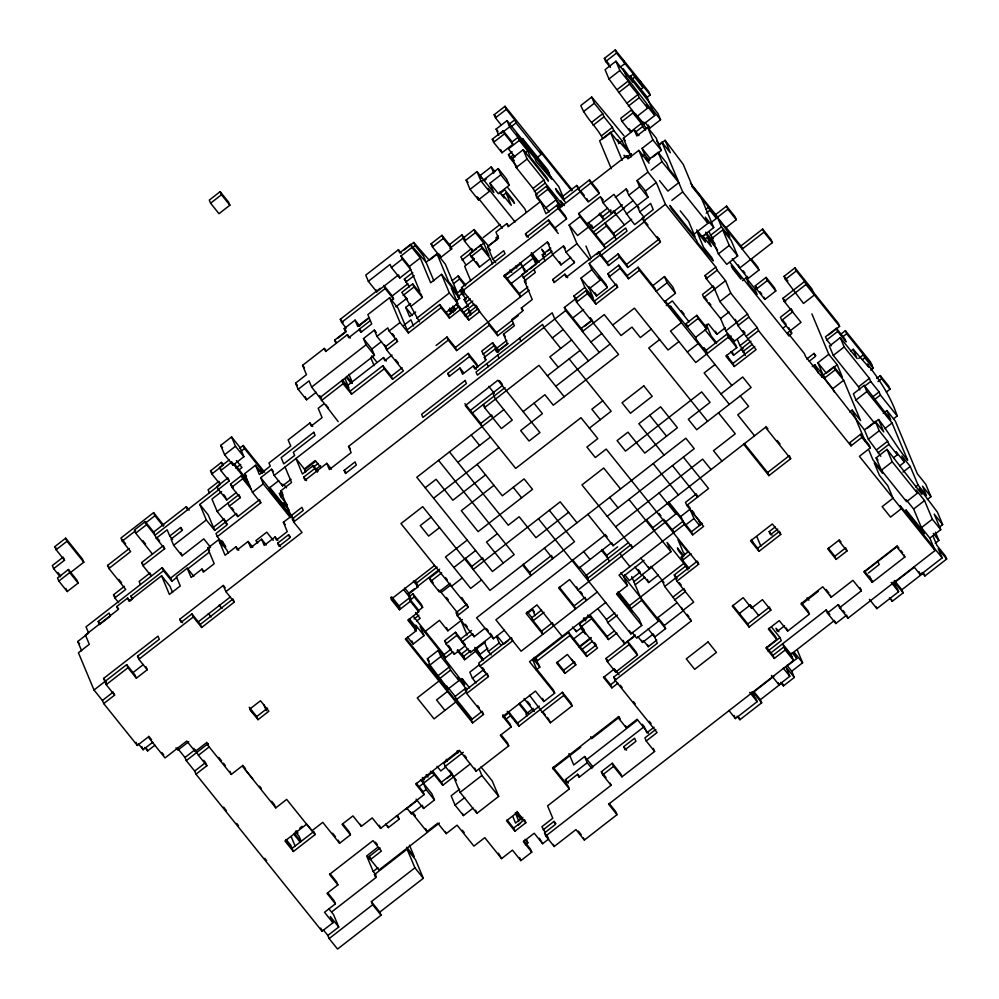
<?xml version="1.0" encoding="UTF-8"?>
<svg xmlns="http://www.w3.org/2000/svg" width="999" height="999" viewBox="0 0 999 999"><rect width="100%" height="100%" fill="white"/><g stroke="black" fill="none" stroke-linecap="round" stroke-linejoin="round"><path stroke-width="1.5" d="M220.167 191.658L209.291 200.112L210.589 203.209L218.993 213.686L229.87 205.22L228.571 202.123L220.167 191.658L221.466 194.755L229.87 205.22M210.589 203.209L221.466 194.755M501.048 124.813L495.454 117.832L494.155 114.735L505.032 106.281L572.265 190.022M495.454 117.832L506.331 109.378L505.032 106.281M498.726 135.302L496.128 129.096L507.017 120.642L549.038 172.977M508.691 124.55L514.735 119.843L506.331 109.378M492.307 139.198L503.184 130.744L511.588 141.209L512.887 144.306L502.01 152.772L493.606 142.295L492.307 139.198L494.18 141.521M501.148 133.429L509.615 126.848L507.017 120.642M511.201 126.711L516.033 122.952L514.735 119.843M493.606 142.295L504.483 133.841L503.184 130.744M610.352 67.32L605.681 61.513L604.383 58.404L615.259 49.95L648.888 91.821L650.187 94.93L646.553 97.752M605.681 61.513L616.558 53.059L615.259 49.95M511.975 142.008L518.019 137.313M654.757 115.497L646.965 96.878L630.157 75.936L632.754 82.143L615.946 61.214L605.069 69.668L608.965 78.971L636.775 116.583L647.652 108.129L646.353 105.032L654.757 115.497L643.88 123.951L637.337 115.809M515.122 222.04L488.036 188.299L489.335 191.408L478.459 199.862L470.054 189.398L466.158 180.082L477.035 171.628L493.843 192.57L489.947 183.254L500.836 174.8L498.239 168.594L482.517 180.807M565.234 202.073L556.83 191.608L555.531 188.499L563.936 198.963L558.741 186.551L516.72 134.216L519.318 140.422L508.429 148.876L514.972 157.018M494.917 171.591L491.183 166.945L480.294 175.399L481.593 178.509M620.129 67.283L624.962 63.524L623.663 60.415M517.257 167.008L509.777 157.692L508.479 154.595L512.112 151.773M608.965 78.971L619.842 70.517L615.946 61.214M509.777 157.692L513.411 154.882M470.054 189.398L480.931 180.944L477.035 171.628M537.137 195.03L533.029 188.436L516.221 167.495L512.325 158.192L523.214 149.725L548.426 181.131L547.127 178.034L530.319 157.093L527.722 150.886L519.318 140.422M484.103 180.669L486.525 178.784M624.025 135.814L591.708 97.04L580.831 105.507C585.701 118.082 596.878 126.91 602.834 138.849M398.389 249.75L365.746 275.112L368.344 281.318L376.748 291.795L398.514 274.875L399.812 277.984L410.689 269.53L402.285 259.053L400.986 255.956L411.863 247.502L410.564 244.393L399.687 252.847L398.389 249.75L401.186 253.234M525.299 152.76L527.722 150.886M404.108 249.962L413.786 242.445L429.295 260.277L437.762 253.696M583.428 111.713L594.305 103.259L591.708 97.04M629.745 76.811L633.366 73.988L634.665 77.098L643.069 87.562L640.659 89.448M368.344 281.318L390.109 264.41L391.408 267.507L399.812 277.984M412.662 247.427L415.084 245.554L413.786 242.445M516.221 167.495L527.11 159.041L523.214 149.725M617.37 89.448L628.246 80.994L619.842 70.517M632.255 78.971L634.665 77.098M391.408 267.507L402.285 259.053M618.668 92.545L629.545 84.091L628.246 80.994M536.413 158.117L541.246 154.358L539.947 151.249L571.703 190.797M431.106 243.793L441.983 235.327L450.387 245.804L451.685 248.901L440.809 257.367L432.405 246.89L431.106 243.793L432.967 246.116M498.239 168.594L506.643 179.058L509.24 185.265L498.351 193.719L489.947 183.254M499.937 193.581L504.782 189.822L513.186 200.3L514.485 203.396L506.081 192.932L502.447 195.754M591.833 122.178L602.709 113.724L594.305 103.259M432.405 246.89L443.281 238.436L441.983 235.327M346.278 328.209L341.608 322.39L340.309 319.28L380.207 288.274M419.78 291.246L409.39 266.421L420.279 257.967L411.863 247.502M593.131 125.287L604.008 116.821L602.709 113.724M341.608 322.39L385.139 288.561L383.841 285.464L392.245 295.929L393.544 299.038L391.121 300.911M60.177 576.798L53.646 568.656L64.523 560.202L56.119 549.737L54.82 546.628L65.697 538.174L82.505 559.115L83.804 562.212L70.504 572.552M627.072 103.022L637.949 94.555L629.545 84.091M56.119 549.737L66.995 541.283L65.697 538.174M409.353 286.9L404.32 279.133L412.787 272.565M436.963 253.771L448.651 281.706L457.055 292.17L445.367 264.236L436.963 253.771L426.086 262.225L410.564 244.393M448.638 245.242L461.938 234.915L464.735 238.399M628.371 106.119L639.248 97.665L637.949 94.555M335.926 343.256L334.628 340.159L345.504 331.705L344.205 328.596L355.082 320.142L359.752 325.961M405.619 282.242L414.086 275.662M449.937 248.351L474.113 229.558L488.698 246.229M316.246 392.27L306.581 399.787L298.177 389.323L295.579 383.117L306.456 374.662L302.56 365.347L324.325 348.439L326.186 350.761M407.105 329.895L439.747 304.52L441.046 307.63L408.404 332.992L398.014 308.167L389.61 297.69L367.844 314.61L371.74 323.913L360.864 332.38L359.565 329.27L348.688 337.724L347.39 334.628L325.624 351.536L324.325 348.439M337.837 338.211L346.303 331.631M392.245 295.929L407.954 283.716M465.796 264.698L460.764 256.943L471.64 248.476L472.939 251.586L464.535 241.121L475.412 232.667L474.113 229.558M533.029 188.436L543.918 179.982L527.11 159.041M601.535 135.752L612.412 127.298L604.008 116.821M368.569 317.894L357.679 326.348L355.082 320.142M411.488 305.919L422.377 297.465L421.079 294.355L412.674 283.891L401.785 292.345C408.703 301.573 413.748 311.9 419.493 321.815M358.479 326.286L369.355 317.819M622.052 121.453L632.929 112.999L631.63 109.89L620.754 118.344L622.052 121.453L630.456 131.918L641.333 123.464L632.929 112.999M63.224 557.105L52.348 565.559L53.646 568.656M534.328 191.533L545.217 183.079L543.918 179.982M631.256 155.22L617.607 139.71L618.905 142.807L610.501 132.343L599.612 140.797L611.301 168.731M604.033 137.912L613.711 130.394L612.412 127.298M369.867 320.991L358.978 329.458L360.851 331.78M403.084 295.442L413.973 286.988L412.674 283.891M559.677 208.029L554.92 196.653L546.515 186.189L535.626 194.643L536.925 197.74L543.468 205.881M483.191 237.587L500.112 224.438M395.891 306.805L406.768 298.351M536.925 197.74L547.814 189.286L546.515 186.189M220.704 445.404L231.581 436.95L239.985 447.427L243.881 456.73L233.004 465.184L224.6 454.72L220.704 445.404L222.577 447.739M456.019 301.198L459.652 298.376L458.354 295.279L441.546 274.338L430.656 282.792L420.279 257.967M508.691 225.924L506.83 223.601L495.954 232.055L498.538 238.262L487.662 246.728L492.857 259.141L495.654 262.625M480.606 245.08L469.73 253.534L471.029 256.643L479.433 267.108L490.309 258.654L481.905 248.177L480.606 245.08L489.011 255.544L483.816 243.132L475.412 232.667M462.062 260.04L476.56 248.763M478.983 246.89L483.816 243.132M298.177 389.323L309.053 380.869L311.651 387.075L338.162 421.578M320.055 397.54L374.463 355.257L366.059 344.792L363.461 338.586L374.338 330.132L376.211 332.455M549.175 211.8L540.771 201.336L508.129 226.711L506.83 223.601M68.419 569.517L57.53 577.971L58.829 581.081L67.245 591.545L78.122 583.091L76.823 579.982L68.419 569.517L69.718 572.614L78.122 583.091M415.671 311.988L409.627 316.683L405.731 307.38L410.577 303.621M471.029 256.643L481.905 248.177M631.156 156.868L623.364 138.249L634.24 129.795L638.91 135.614M498.414 235.901L496.003 237.774L496.865 239.847M618.493 143.681L622.115 140.871L613.711 130.394M488.286 245.966L496.753 239.385M635.376 132.205L642.632 126.573L641.333 123.464M58.829 581.081L69.718 572.614M474.325 258.729L464.647 266.246L470.716 280.731M224.6 454.72L235.477 446.266L231.581 436.95M311.651 387.075L366.059 344.792M387.212 349.126L376.935 336.338L387.824 327.884L389.123 330.981L397.527 341.446L386.638 349.912L403.446 370.841L392.57 379.295L384.165 368.831L382.867 365.734L350.224 391.096L351.523 394.205L384.165 368.831M652.859 157.005L661.326 150.424L656.131 138.012L647.727 127.547L636.838 136.001L634.24 129.795M163.873 525.437L153.609 512.637L120.966 538.011L122.265 541.108L130.669 551.573L108.903 568.493L125.712 589.422L114.835 597.889L118.569 602.534M452.235 280.557L458.279 275.861L465.759 285.165M545.329 208.217L556.218 199.763M645.017 122.402L649.687 128.209L660.564 119.755L657.966 113.549L623.051 68.569L626.947 77.885L653.458 112.388M389.123 330.981L400 322.527L389.61 297.69M562.225 196.741L576.723 185.464L579.532 188.948M140.434 584.565L139.136 581.455L150.025 573.001L151.324 576.111L142.919 565.634L164.673 548.726L156.269 538.261L153.671 532.055L145.267 521.578L134.39 530.032L135.689 533.141L152.497 554.083M145.267 521.578L146.566 524.687L154.97 535.152L220.267 484.415L211.85 473.951L210.552 470.841L221.441 462.387L223.301 464.71M239.573 448.289L243.207 445.479L264.685 472.227M122.265 541.108L135.564 530.769M145.23 523.251L154.907 515.746L153.609 512.637M453.534 283.666L459.577 278.971L458.279 275.861M563.523 199.837L578.021 188.561L576.723 185.464M236.426 492.42L226.748 499.937L218.344 489.473L229.233 481.006L220.829 470.541L219.53 467.445L229.196 459.927M374.463 355.257L371.865 349.051L381.531 341.533M555.669 227.322L566.545 218.868L565.247 215.759L556.843 205.294L545.966 213.749L540.771 201.336M589.485 179.932L578.608 188.386L579.907 191.483L588.311 201.96L599.188 193.494L597.889 190.397L589.485 179.932L590.784 183.029L599.188 193.494M135.689 533.141L146.566 524.687M211.85 473.951L222.74 465.497L221.441 462.387M240.871 451.398L244.505 448.576L243.207 445.479M403.671 325.424L410.926 319.792L413.524 325.999M559.602 205.894L562.025 204.021L560.726 200.911L564.46 205.569M220.829 470.541L231.706 462.087L248.514 483.029M416.683 318.331L449.338 292.957L441.546 274.338M492.857 259.141L503.733 250.687L505.032 253.783L461.513 287.612L462.812 290.709L496.428 332.592L497.727 335.689L513.449 323.476M556.967 230.432L548.563 219.955L526.798 236.875L525.499 233.766L558.141 208.404L556.843 205.294M579.907 191.483L590.784 183.029M558.941 208.329L580.706 191.421M591.583 182.967L626.648 155.719L628.508 158.042M626.61 157.392L631.443 153.634M385.339 346.803L396.228 338.349M649.1 163.162L638.823 150.362L627.946 158.816L626.648 155.719M649.3 160.439L644.63 154.62L642.032 148.414L652.921 139.96L647.727 127.547M466.233 299.151L461.563 293.331L460.264 290.222L462.687 288.349M456.218 293.918L462.262 289.223M108.903 568.493L107.605 565.384L129.37 548.476M321.353 400.649L343.119 383.728L341.82 380.631L350.224 391.096M462.812 290.709L549.862 223.064L548.563 219.955M153.671 532.055L186.313 506.68L189.123 510.164M235.889 468.156L240.722 464.398M461.563 293.331L463.986 291.446M457.517 297.015L462.35 293.256M238.399 470.317L242.02 467.507L236.426 460.527M324.238 403.608L318.194 408.316L322.09 417.619L311.201 426.073L309.902 422.977L288.149 439.885L290.746 446.091L268.981 463.012L270.279 466.108L259.403 474.562L255.507 465.259L244.618 473.713L252.41 492.332L260.814 502.797L217.295 536.625L225.699 547.09L224.825 545.029M347.215 385.764L383.479 357.567L386.276 361.064M642.207 156.506L644.63 154.62M658.304 145.092L661.937 142.27L670.341 152.747L665.147 140.322L659.103 145.03M446.853 311.888L457.742 303.434L451.248 287.912L459.652 298.376M156.269 538.261L167.158 529.807L169.755 536.013L172.552 539.497M260.814 502.797L259.515 499.7L237.75 516.608L236.451 513.511L214.698 530.419L206.293 519.955L199.8 504.433L219.143 489.398M392.033 355.045L384.777 360.676L383.479 357.567M468.256 306.131L464.16 299.538L467.782 296.715M237.75 516.608L229.345 506.143L240.235 497.689L231.83 487.212L230.532 484.115L241.408 475.661L249.812 486.126M459.041 306.531L460.339 309.64L449.45 318.094L448.151 314.985L459.041 306.531L467.445 317.008L468.743 320.105L479.62 311.651L478.758 309.578M578.733 213.511L603.945 244.917L605.244 248.027L580.032 216.621L578.733 213.511L600.486 196.603L603.084 202.809L611.488 213.274L622.377 204.82M221.653 491.558L211.975 499.075L217.17 511.5L227.447 524.288M448.951 314.922L451.361 313.049L450.062 309.94M677.509 179.52L669.105 169.056L666.508 162.849L658.104 152.372L647.227 160.827L645.928 157.73L648.726 161.214M465.459 302.635L470.292 298.888M231.83 487.212L242.707 478.758L241.408 475.661M549.25 244.318L547.39 241.983L503.858 275.811L520.666 296.753L519.368 293.644L504.433 275.037M590.009 259.977L576.935 243.694L569.143 225.075L580.032 216.621M169.755 536.013L180.632 527.547L182.505 529.882M460.714 310.439L472.802 301.049M504.233 276.623L521.166 263.461M465.921 307.492L468.344 305.607M603.084 202.809L613.973 194.355C620.879 204.433 626.81 215.097 634.677 224.6L644.343 217.083M142.919 565.634L141.621 562.537L163.374 545.616M258.891 471.391L261.313 469.518L262.612 472.614M463.224 312.612L474.1 304.146M506.743 278.783L533.341 258.117L535.939 264.323L529.895 269.018M615.272 197.465L626.148 188.998L628.021 191.333M626.273 214.136L648.026 197.228L639.622 186.751L637.025 180.544L647.914 172.09L638.823 150.362M544.905 260.914L542.307 254.708L550.774 248.127M651.123 170.142L662 161.688L658.104 152.372M464.523 315.709L476.61 306.318M547.939 250.874L550.362 249.001M210.352 547.015L203.808 538.873L182.055 555.794L173.639 545.317L206.293 519.955M217.17 511.5L238.936 494.58L240.235 497.689M290.372 517.607L263.286 483.878L260.689 477.672L271.578 469.218L273.439 471.54M392.57 379.295L391.271 376.198L402.147 367.744M467.445 317.008L478.321 308.541M552.072 251.236L521.84 274.725L525.949 281.318M607.692 208.017L587.137 223.988L588.436 227.085L577.547 235.539L569.143 225.075M510.551 284.053L523.851 273.714M527.472 270.891L525.062 272.777L521.59 264.498M114.835 597.889L113.536 594.78L124.413 586.326M570.654 257.355L560.976 264.872L552.572 254.408L563.461 245.954L565.322 248.276M639.023 208.004L628.746 195.205L639.622 186.751M436.088 345.479L446.978 337.025L455.382 347.49L456.68 350.587L489.323 325.224L488.024 322.115M523.139 277.822L553.371 254.333M589.223 227.023L591.645 225.137L592.944 228.247L614.71 211.338M599.15 213.973L603.821 219.792L602.522 216.683L610.988 210.102M252.41 492.332L263.286 483.878M291.046 479.308L282.58 485.889L274.176 475.424L448.276 340.122L446.978 337.025M305.644 472.077L304.345 468.981L295.941 458.504L302.422 474.026L313.311 465.571L314.61 468.681L303.721 477.135L305.02 480.232L326.785 463.324L329.383 469.53L351.149 452.622L348.551 446.416L468.244 353.396L469.542 356.493L447.777 373.414L449.075 376.511L459.965 368.057L462.549 374.263L473.439 365.809L474.737 368.918L485.614 360.452L484.315 357.355L495.204 348.901L496.503 351.998L507.38 343.544L503.484 334.228L514.36 325.774L511.763 319.568L522.652 311.114L521.353 308.004L532.23 299.55L524.438 280.931L535.327 272.477L534.028 269.368M567.682 277.672L564.872 274.188L553.995 282.642L552.697 279.533L574.462 262.625L566.058 252.16L576.935 243.694M623.676 207.929L633.341 200.412M648.026 197.228L645.429 191.009L656.318 182.555L647.914 172.09M213.399 527.322L224.275 518.856M594.243 231.343L624.462 207.854M176.736 577.459L171.903 581.218L170.604 578.121L162.2 567.644L86.026 626.848L88.624 633.054L77.747 641.508L81.643 650.824M342.62 823.588L349.151 831.73L350.449 834.839L339.573 843.293L322.764 822.352L311.888 830.806L286.663 799.4L275.786 807.866L242.17 765.983L231.281 774.437L206.069 743.044L195.192 751.498L186.788 741.021L165.022 757.941L148.214 737L137.338 745.454L103.709 703.583L102.41 700.474L94.006 690.009L78.434 652.772L89.311 644.305L85.415 635.002L118.057 609.627L116.758 606.53L127.647 598.064L129.508 600.399M278.771 480.619L269.106 488.136L270.392 491.246L290.946 516.833M519.368 293.644L527.834 287.075M595.541 234.453L606.418 225.999L605.119 222.889L613.523 233.366L616.121 239.573M98.214 621.49L109.091 613.036L110.39 616.133L99.513 624.6L98.214 621.49L100.075 623.813M129.733 601.111L132.155 599.225L130.857 596.128L163.499 570.754L162.2 567.644M172.59 592.482L169.992 586.276L161.588 575.799L128.946 601.173L127.647 598.064M455.382 347.49L529.133 290.172M304.345 468.981L315.222 460.527L320.829 467.495M304.72 469.78L315.597 461.326M293.856 519.255L291.046 515.771L280.669 490.946L291.546 482.48L285.052 466.97M644.417 217.707L639.747 211.888L650.624 203.434L653.221 209.64L642.345 218.094L643.643 221.204L660.451 242.133L627.809 267.507L619.405 257.03L618.106 253.933L607.23 262.387L608.516 265.497L619.405 257.03M161.588 575.799L169.38 594.43L180.257 585.976L176.361 576.66L187.238 568.206L191.134 577.509L202.023 569.055L203.321 572.165L214.198 563.711L207.705 548.189L218.594 539.735L226.998 550.199L228.296 553.309M613.523 233.366L631.668 219.268M170.604 578.121L210.502 547.115M287.25 504.807L280.719 496.665L279.42 493.556L281.83 491.683M313.274 467.245L318.107 463.486M603.945 244.917L625.711 228.009L627.01 231.119L596.778 254.608M187.625 569.005L209.378 552.097M220.267 543.643L222.677 541.758M280.719 496.665L283.129 494.78M315.784 469.418L320.617 465.659M607.23 262.387L598.813 251.923L566.171 277.285L564.872 274.188M221.978 545.866L224.4 543.993M496.428 332.592L518.194 315.672M591.833 269.693L580.956 278.147L584.852 287.45L593.256 297.927L589.36 288.611L600.237 280.157L591.833 269.693L589.235 263.474L600.112 255.02L598.813 251.923M643.643 221.204L665.409 204.283L656.318 182.555M600.499 255.831L645.229 221.066M671.827 200.387L682.704 191.933L661.937 142.27M499.138 350.836L492.607 342.694L481.718 351.149L484.89 356.581M483.017 354.245L493.906 345.791L492.607 342.694M238.761 550.287L235.964 546.79L225.075 555.244L218.594 539.735M252.809 547.252L248.139 541.446L237.263 549.9L235.964 546.79M495.991 348.826L506.88 340.372M344.156 470.392L355.045 461.925L356.343 465.034L345.454 473.489L344.156 470.392L346.029 472.714M499.712 350.05L508.166 343.481M291.046 515.771L301.935 507.317L303.234 510.414L292.345 518.881L293.644 521.977L302.048 532.442L225.886 591.645L234.29 602.11L201.648 627.472L193.244 617.007L191.945 613.91L181.056 622.365L179.758 619.255L223.289 585.439L225.15 587.762M523.126 411.638L544.892 394.73L553.296 405.194L618.581 354.458L576.56 302.123L573.963 295.916L584.852 287.45M266.283 545.004L261.613 539.198L250.737 547.652L248.139 541.446M261.613 539.198L264.211 545.404L275.1 536.95L276.398 540.047L287.275 531.593L283.379 522.277L291.845 515.709M599.3 352.447L565.684 310.577L564.385 307.467L586.151 290.559L594.555 301.024L595.854 304.133L617.607 287.213L616.308 284.116L594.555 301.024M617.607 287.213L609.203 276.748L607.904 273.651L618.793 265.185L627.197 275.662L628.496 278.758L639.372 270.304L638.074 267.208L627.197 275.662M293.644 521.977L565.684 310.577M576.56 302.123L587.437 293.656L586.151 290.559M609.203 276.748L620.092 268.294L618.793 265.185M627.809 267.507L626.51 264.398L659.153 239.036L657.28 236.701M706.156 209.091L708.566 207.218L709.864 210.314L716.408 218.456M103.709 703.583L114.598 695.129L106.194 684.665L103.596 678.446L158.004 636.176L159.303 639.273L137.537 656.181L138.836 659.29L147.24 669.755L136.351 678.221L127.947 667.744L126.648 664.647L94.006 690.009M288.574 534.702L289.872 537.799L278.996 546.253L277.697 543.156L288.574 534.702L290.447 537.025M588.985 286.676L596.465 295.979L607.342 287.525L606.043 284.415L589.235 263.474M706.243 213.137L709.864 210.314M572.789 317.944L583.666 309.478M106.194 684.665L127.947 667.744M138.836 659.29L193.244 617.007M552.322 337.949L563.199 329.495M726.56 206.119L715.684 214.573L716.97 217.682L727.859 209.228L726.56 206.119L734.964 216.583L736.263 219.693L725.386 228.147M693.418 234.615L707.929 223.339L705.331 217.133L713.736 227.597L702.846 236.064L705.444 242.27L697.04 231.793L703.533 247.315L711.937 257.779L713.236 260.889L697.727 243.057L696.428 239.947L671.216 208.541L669.917 205.444L695.129 236.85L688.636 221.328L680.232 210.864M710.301 223.139L717.557 217.495L725.961 227.972L729.857 237.275L721.453 226.81L717.557 217.495M133.766 672.002L143.431 664.485M199.051 621.266L230.482 596.84M471.078 409.865L502.509 385.439M102.41 700.474L113.299 692.02M201.648 627.472L200.349 624.375L232.992 599L234.29 602.11M472.377 412.974L505.019 387.6M584.403 326.461L590.446 321.765M702.434 236.925L706.056 234.116L714.472 244.58M492.844 392.957L495.442 399.163L512.25 420.092L501.373 428.559L484.552 407.617L538.961 365.334L564.185 396.74M571.603 339.972L549.85 356.88L558.254 367.345M704.944 239.098L707.354 237.213L717.632 250.012M713.373 238.761L710.576 235.264L721.453 226.81M722.752 229.92L711.875 238.374L718.356 253.896L726.76 264.36L737.649 255.906L731.156 240.384L722.752 229.92L729.245 245.429L737.649 255.906M710.876 239.423L713.286 237.55M653.583 285.04L664.472 276.573L672.876 287.05L675.474 293.256L664.585 301.71M482.08 426.536L480.781 423.439L491.67 414.985L492.969 418.082M503.846 409.627L416.795 477.285L492.432 571.49L514.198 554.582L438.561 460.364M547.365 375.799L580.019 350.437M590.896 341.983L601.773 333.529M612.662 325.062L634.415 308.154L668.044 350.025L678.92 341.571M664.472 276.573L667.07 282.792L656.181 291.246L654.882 288.137L638.074 267.208M718.356 253.896L729.245 245.429M425.199 487.749L436.076 479.295L452.884 500.224L485.539 474.862M457.842 462.375L490.484 437.013M555.769 386.276L610.177 343.993M762.649 229.071L740.896 245.979L742.195 249.088L763.948 232.168L762.649 229.071L771.053 239.535L772.352 242.645L739.71 268.007L738.411 264.91M666.258 305.619L672.315 300.924L689.123 321.853M714.66 289.123L706.256 278.659L704.957 275.549L715.833 267.095L665.409 204.283M706.256 278.659L717.132 270.205L715.833 267.095M433.603 498.214L498.888 447.477M651.236 329.096L640.347 337.55L631.942 327.085L621.066 335.539L604.258 314.598L582.492 331.506L581.193 328.409L592.07 319.955L590.209 317.62M743.194 330.619L745.067 332.942L734.178 341.396L725.774 330.931L720.579 318.519L703.771 297.577L725.536 280.669L717.132 270.205M431.131 517.145L420.242 525.599L428.646 536.063L439.535 527.609M659.64 339.56L648.751 348.014L707.592 421.291M696.79 315.347L698.089 318.456L687.2 326.91L685.901 323.801L696.79 315.347L705.194 325.811L706.493 328.921L695.604 337.375L698.201 343.581L687.324 352.035M742.532 280.632L746.153 277.809L754.557 288.274L757.155 294.48L748.75 284.016L746.153 277.809M732.242 258.704L748.114 278.484L759.003 270.017L757.704 266.92L751.161 258.778M138.474 743.905L143.144 749.712L152.81 742.207M738.523 324.8L719.854 301.536L730.731 293.082L725.536 280.669M144.843 747.389L147.652 750.873L154.907 745.242M493.943 485.327L461.301 510.701L478.109 531.63L532.504 489.348L524.1 478.883L502.347 495.791L477.135 464.385M602.747 400.761L591.87 409.215L600.274 419.692M755.219 285.839L766.108 277.385L774.512 287.862L775.811 290.959L764.922 299.413L756.518 288.948L755.219 285.839L757.092 288.174M704.782 326.685L708.403 323.876L716.807 334.34L725.274 327.759M756.518 288.948L767.407 280.494L766.108 277.385M720.579 318.519L729.045 311.938M784.09 276.298L794.979 267.844L811.787 288.773L814.385 294.98L803.496 303.446L785.389 279.395L784.09 276.298L787.824 280.944M589.398 428.146L611.151 411.238L569.13 358.891M188.749 741.695L177.872 750.149L175.999 747.826M785.389 279.395L796.278 270.941L794.979 267.844M725.774 330.931L747.539 314.023L730.731 293.082M705.319 350.949L727.072 334.041L735.476 344.505L736.775 347.615L725.898 356.069L734.302 366.533L756.068 349.625L737.961 325.574L735.364 319.368M737.961 325.574L748.838 317.12L747.539 314.023M332.242 911.5L375.774 877.684L374.475 874.575L407.117 849.2L414.91 867.831L371.378 901.647L379.782 912.124L381.081 915.221L337.562 949.05L329.158 938.585L327.859 935.476L338.736 927.022L330.332 916.558L332.929 922.764L322.053 931.218L195.979 774.188L194.68 771.091L186.276 760.614L184.977 757.517L194.643 749.999M434.577 565.459L391.059 599.288L399.463 609.752L410.339 601.298L409.041 598.189L398.164 606.643L399.463 609.752M467.22 540.084L445.454 557.005L470.679 588.411L481.555 579.944M727.072 334.041L728.371 337.138L695.729 362.512L670.516 331.106L681.393 322.652L680.094 319.543L665.159 300.936M728.746 337.949L731.168 336.064M186.276 760.614L208.042 743.706M416.583 583.016L437.137 567.045M787.724 332.704L801.023 322.365L784.215 301.423L782.916 298.326L804.682 281.406L805.981 284.515L839.597 326.386L828.72 334.84M195.979 774.188L206.855 765.734L198.451 755.269L209.34 746.815M408.204 593.631L414.248 588.935M416.67 587.062L439.635 569.205M784.215 301.423L805.981 284.515M408.366 594.33L418.044 586.813L415.447 580.606M450.087 583.291L439.21 591.745L430.806 581.281L429.508 578.171L439.173 570.654M409.29 596.628L412.924 593.806L421.328 604.283L422.627 607.38L417.782 611.138M258.004 719.68L249.6 709.215L260.477 700.761L268.881 711.226L258.004 719.68L256.706 716.583L267.582 708.116M430.806 581.281L441.683 572.827M746.365 336.051L757.242 327.597L748.838 317.12M410.589 599.737L414.223 596.915L412.924 593.806M453.871 567.469L475.624 550.561M497.39 533.641L486.513 542.107L503.321 563.036M715.022 364.523L704.133 372.977L729.345 404.383M747.664 339.148L758.541 330.694L757.242 327.597M742.794 349.151L739.984 345.666L748.451 339.086M194.68 771.091L205.557 762.637L203.696 760.301M745.391 355.357L741.283 348.763L750.961 341.246M730.818 351.785L733.616 355.269L743.293 347.764M781.742 320.354L792.619 311.9L791.32 308.791L780.444 317.245L781.742 320.354L792.007 333.142M742.582 351.873L752.259 344.355M577.01 522.764L560.202 501.835L473.151 569.48L471.853 566.383L482.729 557.917L484.028 561.026M734.302 366.533L733.004 363.424L754.769 346.516M457.979 613.349L441.171 592.419L450.849 584.902M782.704 328.371L786.338 325.549M409.041 598.189L417.445 608.653L418.743 611.763L407.867 620.217L416.271 630.694L405.382 639.148L472.627 722.889L483.504 714.435L482.205 711.325L471.328 719.792L472.627 722.889M451.386 586.401L462.275 577.934M414.048 618.98L418.881 615.222M416.546 621.153L420.179 618.331L415.509 612.512M789.023 335.801L791.445 333.928L790.147 330.819M414.51 630.132L416.933 628.259L415.634 625.149L424.038 635.614L413.161 644.068L407.555 637.1M568.606 512.3L535.963 537.674L519.155 516.733L508.266 525.187L449.438 451.91M720.941 393.918L742.707 376.998L751.111 387.475L696.703 429.745L688.299 419.28L710.064 402.372L701.66 391.908L625.486 451.098L617.082 440.621L627.971 432.167L644.78 453.109L677.422 427.734L660.614 406.805L638.848 423.713L664.06 455.119M424.962 631.618L439.46 620.342L447.864 630.806L462.375 619.542M466.895 604.233L456.019 612.687L457.317 615.784L474.125 636.725L485.002 628.271M457.317 615.784L468.194 607.33L467.332 605.257M836.388 328.334L837.686 331.443L846.091 341.908L844.792 338.798L836.388 328.334L825.499 336.788L826.797 339.897L831.468 345.716M826.797 339.897L837.686 331.443M522.602 565.047L531.006 575.524L529.707 572.415L551.473 555.506L552.772 558.603L544.368 548.139M806.755 359.041L814.01 353.409L815.871 355.731M455.507 632.28L456.805 635.376L465.209 645.854L454.333 654.308L445.929 643.843L444.63 640.734L455.507 632.28L461.113 639.26M840.571 334.403L845.404 330.644L870.616 362.05L873.213 368.269L870.791 370.142M607.18 516.321L694.23 448.676L685.826 438.211L489.96 590.421L422.727 506.668L400.961 523.588L468.194 607.33M809.265 361.201L815.309 356.506L814.01 353.409M445.929 643.843L456.805 635.376M850.773 351.149L853.196 349.275L857.092 358.579L840.284 337.65L829.395 346.104L833.291 355.419L858.503 386.825L859.802 389.922M466.933 690.034L457.654 677.497L458.953 680.594L448.076 689.048L429.97 665.009L427.372 658.803L438.249 650.349L464.76 684.852L462.175 678.646L459.752 680.531M843.081 336.576L846.702 333.753L845.404 330.644M471.528 630.519L460.651 638.973L461.95 642.082L470.354 652.547L492.12 635.639L490.247 633.304M812.274 366.546L814.684 364.66L824.962 377.46M834.103 391.808L832.804 388.698L824.4 378.234L817.906 362.712L828.783 354.258L811.9 313.911M429.97 665.009L440.846 656.555L438.249 650.349M452.609 652.072L445.354 657.717L444.056 654.607L451.311 648.975M461.95 642.082L472.827 633.616M833.291 355.419L844.18 346.953L840.284 337.65M604.707 535.252L495.891 619.817L521.103 651.223L597.277 592.02M615.584 526.798L702.634 459.14L711.038 469.617M468.094 648.813L462.05 653.521L464.647 659.727L475.524 651.261L474.662 649.2M823.101 375.124L833.978 366.67L842.382 377.147L837.187 364.722L828.783 354.258M837.187 364.722L826.31 373.189L817.906 362.712M438.374 675.474L449.25 667.02L440.846 656.555M463.349 656.618L470.604 650.986M611.813 542.619L579.17 567.981L572.627 559.84M824.4 378.234L835.276 369.78L833.978 366.67M485.239 642.07L476.773 648.651L479.37 654.857L483.104 659.515M439.672 678.583L450.549 670.129L449.25 667.02M549.325 510.289L574.537 541.695L476.598 617.794L493.406 638.736L504.295 630.282M587.887 514.31L613.111 545.716L765.446 427.335L790.659 458.741L768.893 475.649L743.681 444.243M527.647 613.236L532.479 609.477L534.353 611.8M858.678 358.454L863.511 354.695L864.809 357.792L873.213 368.269M609.328 561.538L606.73 555.332L617.619 546.878M479.37 654.857L487.837 648.276M862.387 359.677L864.809 357.792M491.146 654.944L488.336 651.448L499.225 642.994L496.628 636.788M562.15 636.313L536.938 604.907L526.061 613.374L542.869 634.303L541.57 631.206L533.166 620.729L531.868 617.632L541.533 610.114M628.583 542.457L586.276 575.349L588.873 581.555M533.166 620.729L544.043 612.275M587.574 578.446L631.093 544.63L632.392 547.727L581.967 484.915L603.721 468.007L620.541 488.948M654.158 530.819L652.859 527.709L663.736 519.255M508.566 640.396L503.733 644.155L497.19 636.013M832.804 388.698L843.68 380.244L835.276 369.78M479.508 664.622L469.842 672.14L472.44 678.346L476.173 683.004M480.057 666.121L512.699 640.746L511.401 637.649L478.758 663.011L480.057 666.121L488.461 676.585L466.695 693.493L483.504 714.435M674.625 510.801L675.923 513.911L577.984 590.009L576.685 586.913M668.656 501.885L681.73 518.169L684.327 524.375L692.732 534.84L703.608 526.386L686.8 505.444L708.566 488.536L683.353 457.13M472.44 678.346L483.316 669.892L482.455 667.819M680.394 516.733L690.059 509.228L693.955 518.531L699.562 525.511M472.352 719.292L456.481 699.525L455.182 696.415L466.058 687.961M466.695 693.493L465.397 690.396L487.162 673.476L488.461 676.585M541.57 631.206L552.447 622.739L553.746 625.849M585.526 598.413L586.388 600.474L569.58 579.545L558.703 587.999L575.511 608.94L574.213 605.831L585.089 597.377M683.029 521.266L672.14 529.732L673.438 532.829M858.503 386.825L869.392 378.359L844.18 346.953M456.481 699.525L466.158 692.007M684.327 524.375L619.03 575.112L627.434 585.576L616.558 594.03L641.77 625.436L630.893 633.903L538.436 518.743M883.253 413.374L886.887 410.564L890.771 419.867L864.26 385.364L853.383 393.818L855.981 400.025L874.662 423.289M685.489 525.112L693.955 518.531M864.647 386.163L870.691 381.468L869.392 378.359M876.697 378.446L880.319 375.624L888.723 386.101L890.022 389.198L886.4 392.02M644.093 560.289L623.538 576.273L627.434 585.576M299.737 828.183L302.148 826.31M877.996 381.556L881.618 378.733L880.319 375.624M855.981 400.025L866.857 391.571L864.26 385.364M692.732 534.84L691.433 531.743L702.309 523.276M768.893 475.649L767.594 472.539L789.36 455.631L790.659 458.741M849.737 412L852.159 410.127L860.564 420.591L843.68 380.244M605.681 602.497L529.507 661.688L554.72 693.094L543.843 701.548L535.439 691.083L502.797 716.445L511.201 726.91L500.312 735.376L508.716 745.841L476.073 771.203L459.265 750.274L415.746 784.103L424.15 794.567L380.619 828.396L372.215 817.919L361.338 826.373L352.934 815.908L342.045 824.362L350.449 834.839M640.796 558.204L649.2 568.668L670.966 551.76L667.07 542.445L683.878 563.386L687.974 569.979M652.409 566.72L641.533 575.174L634.989 567.032M568.568 632.417L535.926 657.792L537.225 660.901L569.867 635.526L568.568 632.417L585.389 653.358L586.688 656.468L597.564 648.001L580.756 627.072L579.457 623.963L590.334 615.509L607.142 636.45L608.441 639.547L616.907 632.979M633.865 581.68L642.32 575.112M873.051 396.628L879.095 391.933L870.691 381.468M580.756 627.072L591.633 618.618L590.334 615.509M635.164 584.79L644.83 577.272M874.35 399.737L880.394 395.042L879.095 391.933M315.147 834.577L306.743 824.113L284.977 841.021L293.381 851.498L315.147 834.577L313.848 831.48L292.083 848.388L285.552 840.246M572.564 626.985L576.298 631.63L582.342 626.935M573.139 639.298L584.015 630.844M536.201 669.917L539.822 667.107L538.523 663.998L533.853 658.179M642.107 574.4L648.638 582.542L658.316 575.024M689.123 568.419L682.579 560.277L681.281 557.167L688.536 551.535M635.401 635.052L624.525 643.506L607.704 622.577L606.418 619.467L614.872 612.887M682.579 560.277L691.046 553.696M607.704 622.577L617.382 615.059M617.132 593.256L632.067 611.863L629.47 605.656L683.878 563.386M578.871 646.915L590.958 637.512M580.244 646.665L591.121 638.211M630.769 608.766L641.658 600.312L631.693 576.51M681.518 607.442L682.816 610.539L693.706 602.085L676.897 581.143L674.3 574.937L685.177 566.483M581.543 649.762L592.419 641.308M880.856 456.281L868.343 439.223L864.46 429.907L875.336 421.453L883.74 431.918L878.546 419.505L867.669 427.959M609.178 803.446L615.709 811.588L617.007 814.684L584.365 840.059L575.961 829.582L554.195 846.503L545.791 836.026L611.076 785.289L602.672 774.824L601.373 771.727L612.262 763.261L613.561 766.37L621.965 776.835L654.607 751.473L646.203 740.996L657.08 732.542L615.059 680.207L691.221 621.003L664.71 586.5L697.352 561.126L698.651 564.235L676.897 581.143M860.576 434.29L861.875 437.387L850.998 445.854L849.699 442.744L860.576 434.29L868.98 444.755L870.279 447.864L859.402 456.318L935.039 550.536L847.989 618.181L839.585 607.717L838.286 604.607L827.409 613.061L835.813 623.538L846.69 615.084M416.108 799.138L423.588 808.441L434.465 799.987L426.061 789.51L422.165 780.207L433.042 771.752L441.446 782.217L442.744 785.314L470.554 763.711M459.64 751.073L443.931 763.286L445.229 766.395L453.633 776.86M503.171 717.257L509.215 712.549L517.619 723.026L518.918 726.123L562.449 692.295L570.854 702.772L572.152 705.868L550.387 722.789L529.47 695.254M564.922 673.376L563.623 670.267L574.5 661.813L575.799 664.922L564.922 673.376L556.518 662.911L567.395 654.457L575.799 664.922M585.389 653.358L596.266 644.904L594.393 642.582M607.142 636.45L614.397 630.806M418.631 787.062L434.34 774.849L433.042 771.752M445.229 766.395L463.361 752.297M505.681 719.417L510.514 715.659L509.215 712.549M893.568 418.793L897.202 415.971C890.846 396.528 879.57 379.995 867.407 363.998L868.705 367.108L853.196 349.275M445.604 767.195L440.771 770.953L437.038 766.308M868.343 439.223L879.232 430.756L875.336 421.453M884.827 428.608L892.07 422.977L866.857 391.571M673.114 596.965L684.003 588.511L685.302 591.62L674.412 600.074M422.427 792.332L426.061 789.51M533.204 708.441L525.961 714.073L526.823 716.146M405.594 809.527L416.471 801.073M441.446 782.217L452.335 773.763L449.525 770.266M517.619 723.026L539.385 706.106M447.077 778.383L451.91 774.625M676.51 603.109L657.167 618.144L658.466 621.241L636.7 638.161L632.03 632.342M385.539 824.113L388.349 827.597L399.225 819.143L397.927 816.046M637.437 655.132L629.033 644.667L627.734 641.558L636.138 652.035L637.437 655.132L615.671 672.052L607.267 661.575L605.968 658.478L634.989 635.926M777.746 529.095L770.491 534.74L769.193 531.63L775.236 526.935M876.747 449.687L887.636 441.233L879.232 430.756M406.73 807.979L411.401 813.785L422.29 805.331L423.588 808.441M541.982 712.312L563.736 695.404L562.449 692.295M607.267 661.575L629.033 644.667M878.046 452.784L888.935 444.33L887.636 441.233M758.99 551.348L757.692 548.239L779.457 531.331L780.756 534.44L758.99 551.348L750.586 540.884L772.352 523.963L780.756 534.44M913.848 566.67L920.391 574.812L942.144 557.892L900.124 505.556L901.423 508.653L890.546 517.12L882.142 506.643L893.019 498.189L887.824 485.776L879.42 475.312L874.225 462.887L882.629 473.364L876.135 457.842L887.025 449.388L921.94 494.368L919.342 488.149L937.449 512.2L942.644 524.612L939.01 527.435M377.56 847.489L366.683 855.956L373.176 871.465L375.974 874.962M637.837 636.6L642.507 642.419L653.383 633.965L657.28 643.269L613.761 677.097L615.059 680.207M648.151 628.92L654.682 637.062L665.571 628.608L664.273 625.511L683.616 610.476M439.385 823.039L378.933 870.017L370.529 859.54L369.23 856.443L380.107 847.989M459.615 789.21L451.148 795.791L455.044 805.094L463.449 815.571L473.126 808.054M619.043 674.762L614.373 668.943L603.496 677.397L611.9 687.874L617.944 683.166M330.045 873.663L336.588 881.805L337.887 884.914L326.998 893.368L335.402 903.833L324.525 912.287L332.929 922.764M370.529 859.54L381.406 851.086L373.002 840.621L329.483 874.437L337.887 884.914M480.994 766.932L492.207 780.881L498.688 796.403L476.935 813.323L460.127 792.382L481.88 775.474L479.283 769.267M643.643 640.859L648.314 646.678L656.78 640.097M893.705 457.617L897.339 454.807L896.041 451.698L904.445 462.162L899.612 465.921M881.33 470.254L892.219 461.8L887.025 449.388M455.044 805.094L464.722 797.577M611.9 687.874L610.601 684.765L615.434 681.006M373.176 871.465L378.009 867.706M411.975 813.011L426.91 831.63L437.799 823.164L446.203 833.641L457.08 825.174L473.888 846.116L484.777 837.661L501.585 858.603L512.462 850.137L520.866 860.614L531.755 852.159L530.457 849.05L523.913 840.908M902.996 472.065L910.251 466.433L901.847 455.956L904.445 462.162M739.385 613.473L750.261 605.019L758.666 615.484M751.56 608.116L762.437 599.662L770.841 610.139L749.088 627.047L732.279 606.106L743.156 597.652L751.56 608.116L750.261 605.019M329.158 938.585L372.677 904.757L371.378 901.647M552.909 768.805L580.719 747.19M619.417 717.132L591.608 738.736L590.734 736.663M915.621 486.925L918.044 485.052L910.251 466.433M749.088 627.047L747.789 623.938L769.542 607.03M846.153 548.876L847.015 550.936L836.138 559.39L834.839 556.293L845.716 547.839M935.039 550.536L929.844 538.111L940.733 529.657L932.329 519.193L924.537 500.574L916.133 490.097L917.432 493.206L906.543 501.66L872.926 459.79L869.03 450.474M379.782 912.124L423.314 878.296L415.522 859.677L407.117 849.2M593.019 766.97L584.615 756.505L573.738 764.959L568.98 753.583M545.067 832.155L541.895 826.722L552.772 818.268L547.589 805.843L569.343 788.935L552.534 767.994L617.819 717.257L626.236 727.734L637.112 719.28L648.314 733.229M586.713 759.54L637.487 720.079M579.495 776.598L577.634 774.275L566.745 782.729L565.446 779.62L587.212 762.712L584.615 756.505M929.844 538.111L921.44 527.647L913.648 509.028L924.537 500.574M927.334 499.5L930.956 496.678L925.761 484.265L917.357 473.788L895.291 421.029L886.887 410.564M522.814 817.419L515.559 823.064L512.962 816.857M514.935 831.218L513.636 828.109L524.525 819.655L525.824 822.764L514.935 831.218L506.53 820.753L517.42 812.287L525.824 822.764M642.345 724.312L644.218 726.635L578.933 777.372L577.634 774.275M801.398 604.495L818.318 591.346M518.056 825.224L520.479 823.351M623.751 746.653L634.64 738.199L635.938 741.308L625.049 749.762L623.751 746.653L626.56 750.149M654.07 727.21L646.815 732.841L644.218 726.635M784.64 625.736L777.384 631.368L776.086 628.271L778.895 631.755M655.781 729.445L644.904 737.899L646.203 740.996M602.672 774.824L613.561 766.37M768.943 628.284L775.474 636.425L776.772 639.522L765.896 647.976L774.3 658.453L785.177 649.999L782.579 643.793L790.983 654.258L793.581 660.464L608.603 804.22L617.007 814.684M776.772 639.522L768.368 629.058L779.257 620.604L787.662 631.068L809.415 614.16L808.116 611.051L801.585 602.909M809.415 614.16L801.011 603.683L822.776 586.775L831.18 597.24L852.946 580.332L861.35 590.796L839.585 607.717M766.683 647.914L779.982 637.574L771.578 627.11M864.622 571.815L897.264 546.441M921.44 527.647L932.329 519.193M767.981 651.023L781.28 640.684L779.982 637.574M868.331 573.039L879.22 564.572L877.921 561.475M543.194 829.819L554.07 821.365L555.943 823.688M771.703 652.247L826.111 609.964L829.844 614.61M525.437 844.717L527.859 842.844L526.56 839.734M774.3 658.453L773.001 655.344L783.878 646.89L792.282 657.354M904.869 556.98L896.465 546.503L863.823 571.878L872.227 582.342L904.869 556.98L904.008 554.907M531.755 852.159L523.351 841.682L534.228 833.228L542.632 843.693L548.676 838.998M790.983 654.258L834.515 620.429M935.239 543.256L938.873 540.434L935.401 532.155M751.772 691.957L754.57 695.441L753.271 692.344L773.825 676.373M771.453 675.436L778.933 684.74L789.809 676.286L785.913 666.97L796.79 658.516L794.205 652.31L802.609 662.774L791.72 671.228L794.317 677.447L783.441 685.901L780.631 682.404M893.218 582.03L896.028 585.514L894.729 582.405L914.073 567.382M728.87 710.426L735.401 718.568L757.167 701.648L755.868 698.551L751.198 692.732M869.392 599.325L876.86 608.628L898.625 591.72L897.327 588.623L892.656 582.804M737.112 716.233L739.909 719.717L761.675 702.809L760.376 699.7L782.142 682.792L783.441 685.901M889.447 597.852L892.257 601.336L903.133 592.882L901.835 589.772L923.6 572.864M922.089 572.477L924.899 575.961L946.652 559.053L945.354 555.956L936.95 545.479L933.054 536.176M796.278 270.941L838.298 323.289L839.597 326.386M846.702 333.753L871.915 365.159M763.948 232.168L772.352 242.645M881.618 378.733L890.022 389.198M616.558 53.059L650.187 94.93M652.16 109.291L660.564 119.755M880.394 395.042L897.202 415.971M639.248 97.665L647.652 108.129M727.859 209.228L736.263 219.693M604.383 58.404L609.053 64.223M665.147 140.322L683.254 164.373L692.344 186.101L700.749 196.566L713.736 227.597M632.567 111.051L646.578 128.509M656.842 141.296L659.64 144.793M690.459 183.167L717.544 216.908M725.948 227.372L742.756 248.314M782.916 298.326L785.714 301.81M691.758 186.276L700.162 196.741M701.098 197.902L716.97 217.682M719.779 221.166L759.003 270.017M767.407 280.494L775.811 290.959M878.546 419.505C889.085 432.579 896.627 447.44 907.654 460.214L892.07 422.977M642.632 126.573L645.429 130.057M652.921 139.96L661.326 150.424M662 161.688L678.808 182.63L667.931 191.084L659.527 180.607M888.935 444.33L897.339 454.807M930.956 496.678L922.552 486.213L926.448 495.516L918.044 485.052M682.704 191.933L707.929 223.339M629.158 128.821L631.018 131.144M743.081 270.717L744.954 273.052M759.889 291.658L761.762 293.981M783.241 320.741L786.038 324.225M642.032 148.414L650.436 158.891M892.219 461.8L917.432 493.206M942.644 524.612L934.24 514.148L940.733 529.657M705.694 232.168L715.034 243.806M729.982 262.412L788.81 335.689L787.512 332.592L804.32 353.521L805.619 356.631L822.427 377.56L821.128 374.463L864.46 429.907M702.846 236.064L711.251 246.528L707.354 237.213M623.364 138.249L625.237 140.572M696.678 229.857L704.145 239.161M861.875 437.387L870.279 447.864M876.135 457.842L878.009 460.164M629.02 150.949L623.413 143.968L622.115 140.871M906.18 499.725L913.648 509.028M933.266 533.454L938.873 540.434M625.961 157.555L624.1 155.232L624.962 157.293M946.652 559.053L938.248 548.588L942.144 557.892M849.699 442.744L851.56 445.067M758.541 330.694L850.998 445.854M637.025 180.544L645.429 191.009M704.957 275.549L706.817 277.884M642.345 218.094L644.218 220.417M646.078 222.752L647.951 225.075M705.282 297.964L707.142 300.287M709.015 302.622L710.876 304.945M741.283 348.763L744.093 352.26M897.04 545.729L898.9 548.051M900.773 550.387L902.646 552.709M728.371 337.138L736.775 347.615M613.199 210.951L624.412 224.9M601.423 197.765L603.296 200.087M698.089 318.456L706.493 328.921M716.658 342.782L711.051 335.801L706.293 324.413M726.473 355.282L733.004 363.424M667.07 282.792L675.474 293.256M704.882 329.595L716.083 343.556M681.281 310.614L684.09 314.098M599.725 213.199L602.522 216.683M894.367 580.469L901.835 589.772M581.406 191.87L584.215 195.367M894.729 582.405L903.133 592.882M578.021 188.561L579.895 190.896M685.901 323.801L687.774 326.136M606.418 225.999L614.822 236.463M695.604 337.375L670.391 305.969L671.69 309.078M706.817 351.336L704.02 347.839L706.605 354.058M696.902 340.484L707.18 353.271M766.008 426.548L767.881 428.883M777.222 440.509L780.019 444.006M891.145 582.417L898.625 591.72M639.372 270.304L731.83 385.452M740.234 395.929L748.638 406.393L737.749 414.847L754.557 435.789M516.033 122.952L541.246 154.358M618.106 253.933L626.51 264.398M588.274 222.427L592.944 228.247M509.615 126.848L534.827 158.254L536.126 161.351L551.635 179.183L547.739 169.88L522.527 138.474L523.826 141.571M839.185 539.697L841.046 542.02M864.397 571.103L872.801 581.568M620.092 268.294L628.496 278.758M847.015 550.936L838.611 540.471L827.734 548.926L836.138 559.39M494.155 114.735L496.016 117.058M545.217 183.079L562.025 204.021M504.483 133.841L512.887 144.306M547.814 189.286L561.813 206.731M600.112 255.02L608.516 265.497M496.128 129.096L498.002 131.418M558.141 208.404L566.545 218.868M607.904 273.651L609.777 275.974M744.255 443.469L767.594 472.539M828.296 548.151L834.839 556.293M718.468 412.837L735.276 433.778L713.511 450.686L721.915 461.151M512.325 158.192L514.198 160.514M508.479 154.595L512.225 159.241M538.436 198.127L540.297 200.462M607.342 287.525L598.938 277.048L600.237 280.157M549.862 223.064L558.266 233.529M500.836 174.8L509.24 185.265M580.956 278.147L589.36 288.611M507.992 187.874L524.8 208.816L526.098 211.925M826.148 589.485L828.945 592.981M838.286 604.607L841.096 608.104M842.956 610.426L844.829 612.749M587.437 293.656L595.854 304.133M499.5 192.17L504.158 197.977L502.859 194.88L511.276 205.344L506.081 192.932M769.193 531.63L771.99 535.127M545.417 253.821L541.683 249.163L544.842 254.595M525.499 233.766L528.296 237.263M542.307 254.708L544.18 257.03M573.963 295.916L576.773 299.4M480.931 180.944L489.335 191.408M575.262 299.013L577.135 301.336M531.68 253.072L539.148 262.375M552.697 279.533L554.57 281.868M537.649 261.988L531.181 252.934M807.067 597.852L808.94 600.187M530.544 254.62L537.075 262.762M466.158 180.082L468.019 182.405M477.16 196.766L502.372 228.159M564.385 307.467L583.054 330.731M751.161 540.097L757.692 548.239M649.725 415.259L666.533 436.201M519.655 263.074L525.262 270.055M524.438 280.931L526.311 283.254M588.423 360.901L554.795 319.031L552.197 312.824L476.036 372.015L477.335 375.124L542.619 324.388L543.918 327.485L560.726 348.426M672.464 465.584L697.677 496.99L696.378 493.893L685.501 502.347L686.8 505.444M509.915 269.98L511.788 272.302M487.662 246.728L490.459 250.212M688.299 505.831L690.172 508.166M692.032 510.489L693.905 512.812M690.996 510.389L702.197 524.338M653.184 463.573L678.396 494.98M521.353 308.004L523.214 310.339M463.236 238.012L465.097 240.334M792.132 652.697L796.79 658.516M472.527 257.018L474.4 259.353M476.261 261.676L478.134 263.998M668.081 502.659L691.433 531.743M659.103 492.969L675.923 513.911M785.177 649.999L793.581 660.464M787.05 665.421L791.72 671.228M443.281 238.436L451.685 248.901M785.913 666.97L794.317 677.447M659.065 513.436L660.938 515.771M664.672 520.417L674.013 532.055M732.841 605.332L747.789 623.938M766.458 647.202L773.001 655.344M783.278 668.144L789.809 676.286M698.651 564.235L606.206 449.088L595.317 457.542L586.913 447.065L597.802 438.611L580.993 417.682L515.696 468.419L465.272 405.606L497.914 380.232L539.935 432.579L529.058 441.034L520.654 430.569L542.42 413.648L534.015 403.184M688.274 552.497L677.996 539.71L683.191 552.122L685.064 554.445M683.928 556.006L677.384 547.864L678.683 550.961L683.353 556.78M459.577 278.971L465.184 285.951M503.484 334.228L505.357 336.563M681.281 557.167L683.154 559.502M461.513 287.612L464.31 291.096M475.524 305.057L477.385 307.38M646.316 519.567L652.859 527.709M489.323 325.224L497.727 335.689M628.945 499.413L670.966 551.76M460.264 290.222L463.998 294.88M464.16 299.538L466.021 301.86M470.854 312.337L468.056 308.853L470.654 315.06M415.084 245.554L423.489 256.019L433.866 280.844M493.906 345.791L498.576 351.611M495.204 348.901L498.002 352.385M449.338 292.957L457.742 303.434M456.693 303.334L462.3 310.302M674.3 574.937L677.097 578.433M456.118 304.108L459.865 308.753M460.339 309.64L468.743 320.105M679.332 582.692L681.193 585.027M609.652 497.402L618.056 507.867M452.909 306.056L455.719 309.54M453.284 307.992L455.144 310.314M451.773 307.605L454.57 311.101M449.7 308.004L453.434 312.65M448.563 309.553L451.361 313.049M753.845 691.558L760.376 699.7M484.315 357.355L486.188 359.677M753.271 692.344L761.675 702.809M650.911 566.333L663.985 582.617M400.986 255.956L409.39 266.421M439.747 304.52L448.151 314.985M441.046 307.63L449.45 318.094M499.425 380.619L502.222 384.116M687.125 614.41L688.998 616.745M749.7 692.344L757.167 701.648M468.244 353.396L476.648 363.861L477.947 366.97L469.542 356.493M413.973 286.988L422.377 297.465M638.361 569.742L640.234 572.077L629.358 580.531L624.687 574.712M404.32 279.133L406.181 281.468M473.439 365.809L476.236 369.293M488.748 386.363L494.343 393.344M605.269 534.477L607.142 536.8M448.276 340.122L456.68 350.587M629.919 566.658L621.515 556.181L620.217 553.084M404.595 295.829L407.392 299.325M459.965 368.057L463.698 372.714M657.729 617.37L664.273 625.511M602.06 549.512L606.73 555.332M620.741 572.777L665.571 628.608M601.498 550.299L608.029 558.441M641.658 600.312L658.466 621.241M405.731 307.38L412.275 315.522M485.127 406.843L483.266 404.508L484.552 407.617M385.139 288.561L393.544 299.038M447.777 373.414L449.65 375.736M618.269 591.708L629.47 605.656M617.694 592.482L639.173 619.23L641.77 625.436M400 322.527L408.404 332.992M464.91 403.658L480.781 423.439M583.503 551.386L590.047 559.527M392.482 333.691L394.355 336.026M579.732 567.207L588.136 577.672M471.203 435.002L479.607 445.467M513.224 487.337L521.628 497.814M598.001 609.003L606.418 619.467M395.616 359.603L398.414 363.087M580.419 591.558L582.292 593.881M359.565 329.27L361.438 331.593M593.031 620.067L594.892 622.389M591.633 618.618L608.441 639.547M587.787 615.022L589.66 617.345M363.461 338.586L371.865 349.051M382.867 365.734L391.271 376.198M584.015 617.744L585.876 620.079M559.265 587.225L574.213 605.831M583.441 618.518L585.314 620.854M371.803 355.831L376.473 361.65M340.309 319.28L343.119 322.777M344.205 328.596L346.079 330.919M347.39 334.628L350.187 338.112M580.394 625.124L584.128 629.782M605.968 658.478L607.842 660.801M580.644 628.134L585.314 633.953L584.452 631.88M523.176 564.273L529.707 572.415M613.761 677.097L615.621 679.42M620.292 685.239L622.165 687.562M633.366 701.523L635.239 703.845M649.25 721.303L651.111 723.626M334.628 340.159L336.488 342.482M604.058 676.623L610.601 684.765M569.867 635.526L586.688 656.468M346.74 376.348L352.335 383.329M346.166 377.123L350.836 382.942M618.393 716.483L620.267 718.805M571.59 659.39L573.463 661.713M342.382 379.845L348.926 387.987L345.03 378.683M527.197 611.813L531.868 617.632M343.119 383.728L351.523 394.205M557.08 662.125L563.623 670.267M465.322 558.241L471.853 566.383M302.56 365.347L304.433 367.669M534.428 657.404L537.225 660.901M563.736 695.404L572.152 705.868M533.291 658.965L539.822 667.107M319.692 395.604L321.553 397.927M325.662 404.52L328.459 408.004M612.262 763.261L620.666 773.738L621.965 776.835M348.551 446.416L350.412 448.738M295.579 383.117L297.44 385.439M499.225 642.994L501.086 645.329M445.417 577.472L447.29 579.807M486.513 628.658L488.374 630.981M601.373 771.727L606.043 777.534M466.795 605.294L461.763 597.527M587.212 762.712L591.883 768.531M543.481 712.699L545.354 715.034M547.215 717.357L549.088 719.68M309.902 422.977L312.712 426.461M446.416 597.452L448.276 599.775M429.508 578.171L433.241 582.829M527.447 701.36L530.257 704.857M465.359 624.313L467.22 626.635M524.088 698.651L534.353 711.45M326.785 463.324L331.456 469.143M474.8 647.389L479.47 653.196M519.617 703.221L528.034 713.686M475.162 649.325L482.629 658.628M519.055 703.995L526.523 713.298M475.524 651.261L482.992 660.576M462.512 641.296L465.322 644.792M413.374 580.993L418.044 586.813M482.492 667.669L484.365 669.992M483.316 669.892L487.05 674.537M313.311 465.571L317.982 471.391M565.446 779.62L568.256 783.116M314.61 468.681L317.407 472.165M553.109 767.22L568.044 785.826L569.343 788.935M457.742 649.637L465.209 658.94M507.242 711.288L509.103 713.611M510.976 715.946L512.837 718.269M514.71 720.591L516.583 722.914M510.514 715.659L518.918 726.123M414.223 596.915L422.627 607.38M457.18 650.424L464.647 659.727M404.67 587.999L408.404 592.657L411.001 598.863L403.534 589.56M444.63 640.734L446.491 643.056M448.364 645.391L450.224 647.714M502.884 714.784L504.757 717.12M503.359 715.671L509.902 723.813L511.201 726.91M410.339 601.298L418.743 611.763M303.721 477.135L306.531 480.619M413.249 616.221L444.056 654.607M445.354 657.717L420.142 626.311L424.038 635.614M462.175 678.646L469.642 687.949M391.72 596.853L400.124 607.317M409.465 618.943L416.933 628.259M450.549 670.129L458.953 680.594M391.146 597.627L398.626 606.93M390.684 597.34L398.164 606.643M408.429 619.442L414.972 627.584L416.271 630.694M465.397 690.396L467.27 692.719M477.534 705.519L479.408 707.841M500.886 734.59L507.417 742.732L508.716 745.841M578.396 831.131L581.193 834.627M427.372 658.803L429.245 661.126M448.651 688.274L455.182 696.415M283.716 484.34L286.513 487.824M405.956 638.361L471.328 719.792M280.669 490.946L282.53 493.269M244.505 448.576L263.174 471.84M279.42 493.556L281.281 495.879M255.507 465.259L262.038 473.401M288.911 509.852L283.316 502.872L284.615 505.969L269.668 487.362M235.477 446.266L243.881 456.73M260.689 477.672L292.445 517.22M292.345 518.881L294.218 521.203M545.429 834.09L548.226 837.574M444.93 710.414L436.526 699.937L447.415 691.483L444.817 685.277L428.009 664.347L429.308 667.444M539.46 838.273L542.632 843.693M516.945 811.413L521.977 819.168M244.618 473.713L246.491 476.036M283.379 522.277L285.252 524.612M515.809 812.961L521.403 819.942M234.141 463.636L247.215 479.92M481.88 775.474L498.688 796.403M242.707 478.758L251.111 489.235M464.51 755.306L466.371 757.642M525.049 839.347L527.859 842.844M507.105 819.967L513.636 828.109M219.53 467.445L221.391 469.767M275.1 536.95L277.897 540.434M230.532 484.115L233.329 487.599M277.697 543.156L280.494 546.64M273.276 540.334L266.745 532.192L255.856 540.646L257.73 542.981M210.552 470.841L212.425 473.176M454.57 778.021L456.431 780.356M223.589 494.505L225.449 496.828M231.78 507.692L233.654 510.014M498.414 853.171L501.585 858.603M434.34 774.849L442.744 785.314M430.507 771.253L432.367 773.588M426.148 774.762L428.022 777.085M422.365 777.484L424.238 779.807M422.165 780.207L424.038 782.529M462.325 830.219L464.185 832.542M199.8 504.433L208.204 514.897L214.698 530.419M420.666 779.819L431.868 793.78L434.465 799.987M221.591 540.496L223.464 542.832M416.308 783.316L422.852 791.458L424.15 794.567M207.705 548.189L209.578 550.511M412.537 812.237L415.347 815.721M202.023 569.055L203.883 571.391M396.428 815.659L399.225 819.143M154.907 515.746L163.312 526.211M219.193 605.032L222.003 608.528M187.238 568.206L193.781 576.348M406.755 847.264L414.223 856.568L409.465 845.191M156.843 537.474L159.64 540.971M414.91 867.831L423.314 878.296M208.316 613.486L211.114 616.982M142.795 540.509L145.592 543.993M163.499 570.754L171.903 581.218M375.437 842.169L377.31 844.492M191.945 613.91L200.349 624.375M141.621 562.537L143.481 564.86M121.89 539.173L125.637 543.818M179.758 619.255L182.567 622.752M369.23 856.443L371.091 858.765M249.238 707.267L256.706 716.583M250.986 710.664L252.859 712.986M367.62 857.117L369.48 859.44M374.475 874.575L376.336 876.897M332.667 833.203L335.477 836.7M107.605 565.384L109.478 567.707M118.806 579.345L121.616 582.829M130.857 596.128L132.717 598.451M372.677 904.757L381.081 915.221M113.536 594.78L115.397 597.102M66.995 541.283L83.804 562.212M116.758 606.53L118.631 608.853M295.954 830.918L297.827 833.241L296.953 831.168M242.732 765.209L245.542 768.693M259.54 786.151L261.413 788.473M271.691 801.273L274.488 804.757M295.379 831.692L299.126 836.338L301.286 841.52M245.429 769.754L252.897 779.07M294.243 833.241L300.786 841.383M294.605 835.189L300.212 842.169M54.82 546.628L56.681 548.963M286.114 839.472L290.784 845.291L293.381 851.498M327.572 892.594L334.103 900.736L335.402 903.833M137.537 656.181L139.398 658.516M206.643 742.257L208.504 744.592M218.781 757.379L221.578 760.876M223.451 763.199L225.324 765.521M328.871 908.79L333.541 914.609L338.736 927.022M57.942 572.539L60.752 576.023M195.292 749.837L198.451 755.269M126.648 664.647L135.065 675.112L136.351 678.221M177.51 748.214L184.977 757.517M323.189 929.657L327.859 935.476M223.626 807.142L226.423 810.639M236.701 823.426L238.574 825.761M264.723 858.328L266.583 860.651M77.747 641.508L79.608 643.831M103.596 678.446L106.394 681.942M104.895 681.555L106.756 683.878M148.789 736.226L151.586 739.71M161.863 752.509L163.724 754.832M924.025 573.901L924.899 575.961M852.159 410.127L865.134 441.171M919.092 571.703L920.391 574.812M814.684 364.66L818.156 372.939M788.848 327.722L789.709 329.782M891.383 599.263L892.257 601.336M764.06 297.352L764.922 299.413M747.252 276.411L748.114 278.484M869.63 576.136L872.227 582.342M875.998 606.568L876.86 608.628M860.052 587.699L861.35 590.796M709.278 232.168L710.576 235.264M640.484 81.356L643.069 87.562M648.388 125.112L649.687 128.209M737.399 339.46L739.984 345.666M719.854 301.536L713.361 286.026L702.472 294.48L703.771 297.577M643.019 121.878L643.88 123.951M733.316 339.335L734.178 341.396M847.127 616.108L847.989 618.181M635.476 113.486L636.775 116.583M732.317 352.172L733.616 355.269M830.319 595.179L831.18 597.24M727.859 356.73L729.158 359.84M715.509 331.231L716.807 334.34M834.952 621.465L835.813 623.538M826.111 609.964L827.409 613.061M659.153 239.036L660.451 242.133M610.501 132.343L622.19 160.277M637.15 205.682L639.747 211.888M626.148 188.998L628.746 195.205M757.005 536.987L760.901 546.291M615.134 212.362L616.008 214.435M751.685 539.472L753.421 543.618M797.414 650.361L802.609 662.774M786.363 627.971L787.662 631.068M610.189 210.177L611.488 213.274M769.979 608.066L770.841 610.139M587.012 198.851L587.874 200.924M778.059 682.667L778.933 684.74M585.951 246.016L591.146 258.429M698.463 519.692L700.636 524.862M595.167 292.869L596.465 295.979M573.588 260.552L574.462 262.625M563.461 245.954L566.058 252.16M592.507 320.991L593.369 323.052M559.677 261.763L560.976 264.872M664.173 520.292L665.034 522.365M547.39 241.983L552.572 254.408M739.048 717.657L739.909 719.717M500.711 149.663L502.01 152.772M734.103 715.459L735.401 718.568M690.359 618.943L691.221 621.003M491.183 166.945L493.781 173.152M662.112 580.294L664.71 586.5M648.339 566.595L649.2 568.668M647.34 579.432L648.638 582.542M515.834 265.959L516.708 268.032M477.584 197.79L478.459 199.862M612.237 543.643L613.111 545.716M490.309 258.654L492.47 263.823M519.555 338.186L520.854 341.296M647.452 644.605L648.314 646.678M641.645 640.347L642.507 642.419M478.558 265.035L479.433 267.108M629.595 630.794L630.893 633.903M461.938 234.915L464.535 241.121M623.226 640.409L624.525 643.506M497.802 355.107L499.1 358.204M653.309 748.363L654.607 751.473M486.913 363.561L488.211 366.658M614.373 668.943L615.671 672.052M439.51 254.258L440.809 257.367M625.362 725.661L626.236 727.734M575.424 629.57L576.298 631.63M610.214 783.228L611.076 785.289M532.479 609.477L535.077 615.684M554.72 693.094L553.421 689.984L536.613 669.055L532.717 659.74M375.886 289.722L376.748 291.795M396.653 339.385L397.527 341.446M542.544 698.438L543.843 701.548M549.512 720.716L550.387 722.789M384.478 344.73L386.638 349.912M374.338 330.132L376.935 336.338M583.503 837.986L584.365 840.059M492.544 636.663L493.406 638.736M370.666 357.392L374.126 365.659M484.44 642.145L488.336 651.448M554.07 821.365L555.369 824.475L544.492 832.929L545.791 836.026M473.264 634.652L474.125 636.725M459.715 617.494L467.07 635.077M553.334 844.43L554.195 846.503M469.48 650.474L470.354 652.547M440.309 590.347L441.171 592.419M348.901 374.3L352.372 382.58M438.349 589.672L439.21 591.745M446.565 627.709L447.864 630.806M453.459 652.235L454.333 654.308M515.309 812.836L518.768 821.116M454.52 698.85L455.819 701.96L434.053 718.868L417.245 697.926L439.011 681.018L437.712 677.909M519.567 857.504L520.866 860.614M446.778 685.951L448.076 689.048M474.775 768.106L476.073 771.203M411.863 640.971L413.161 644.068M457.155 750.823L458.017 752.884M305.282 396.69L306.581 399.787M475.636 810.214L476.935 813.323M446.278 759.277L447.14 761.338M452.759 774.799L460.127 792.382M462.587 813.498L463.449 815.571M445.329 831.568L446.203 833.641M281.718 483.816L282.58 485.889M425.611 828.521L426.91 831.63M271.578 469.218L274.176 475.424M410.539 811.725L411.401 813.785M387.475 825.536L388.349 827.597M231.706 462.087L233.004 465.184M379.32 825.286L380.619 828.396M229.233 481.006L227.934 477.909L217.045 486.363L218.344 489.473M220.267 484.415L218.968 481.318L208.079 489.772L209.378 492.869M225.886 497.864L226.748 499.937M228.047 503.034L229.345 506.143M360.464 824.312L361.338 826.373M224.713 519.892L226.873 525.062L215.996 533.528L217.295 536.625M338.274 840.184L339.573 843.293M223.289 585.439L225.886 591.645M186.313 506.68L187.612 509.79M263.736 704.532L266.333 710.739M180.632 527.547L181.93 530.656L171.054 539.11L173.639 545.317M180.757 552.684L182.055 555.794M291.396 837.137L295.292 846.44M274.925 805.793L275.786 807.866M163.811 546.653L164.673 548.726M320.754 928.108L322.053 931.218M229.982 771.34L231.281 774.437M205.994 763.661L206.855 765.734M193.893 748.388L195.192 751.498M145.941 666.658L147.24 669.755M146.791 748.8L147.652 750.873M63.661 558.141L64.523 560.202M141.846 746.615L143.144 749.712M136.039 742.357L137.338 745.454M113.724 693.056L114.598 695.129M65.946 588.436L67.245 591.545M313.798 432.28L281.156 457.654L283.753 463.861L294.643 455.407L293.344 452.297L315.097 435.389L313.798 432.28M465.147 380.469L421.628 414.298L422.927 417.407L466.446 383.579L465.147 380.469M643.806 385.864L622.04 402.772L630.444 413.249L652.21 396.328L643.806 385.864M708.041 641.945L686.276 658.853L694.68 669.33L716.445 652.409L708.041 641.945M739.685 275.986L731.28 265.522L732.579 268.619L740.983 279.083L739.685 275.986M922.739 530.756L905.931 509.815L907.229 512.924L924.038 533.853L922.739 530.756"/></g></svg>
